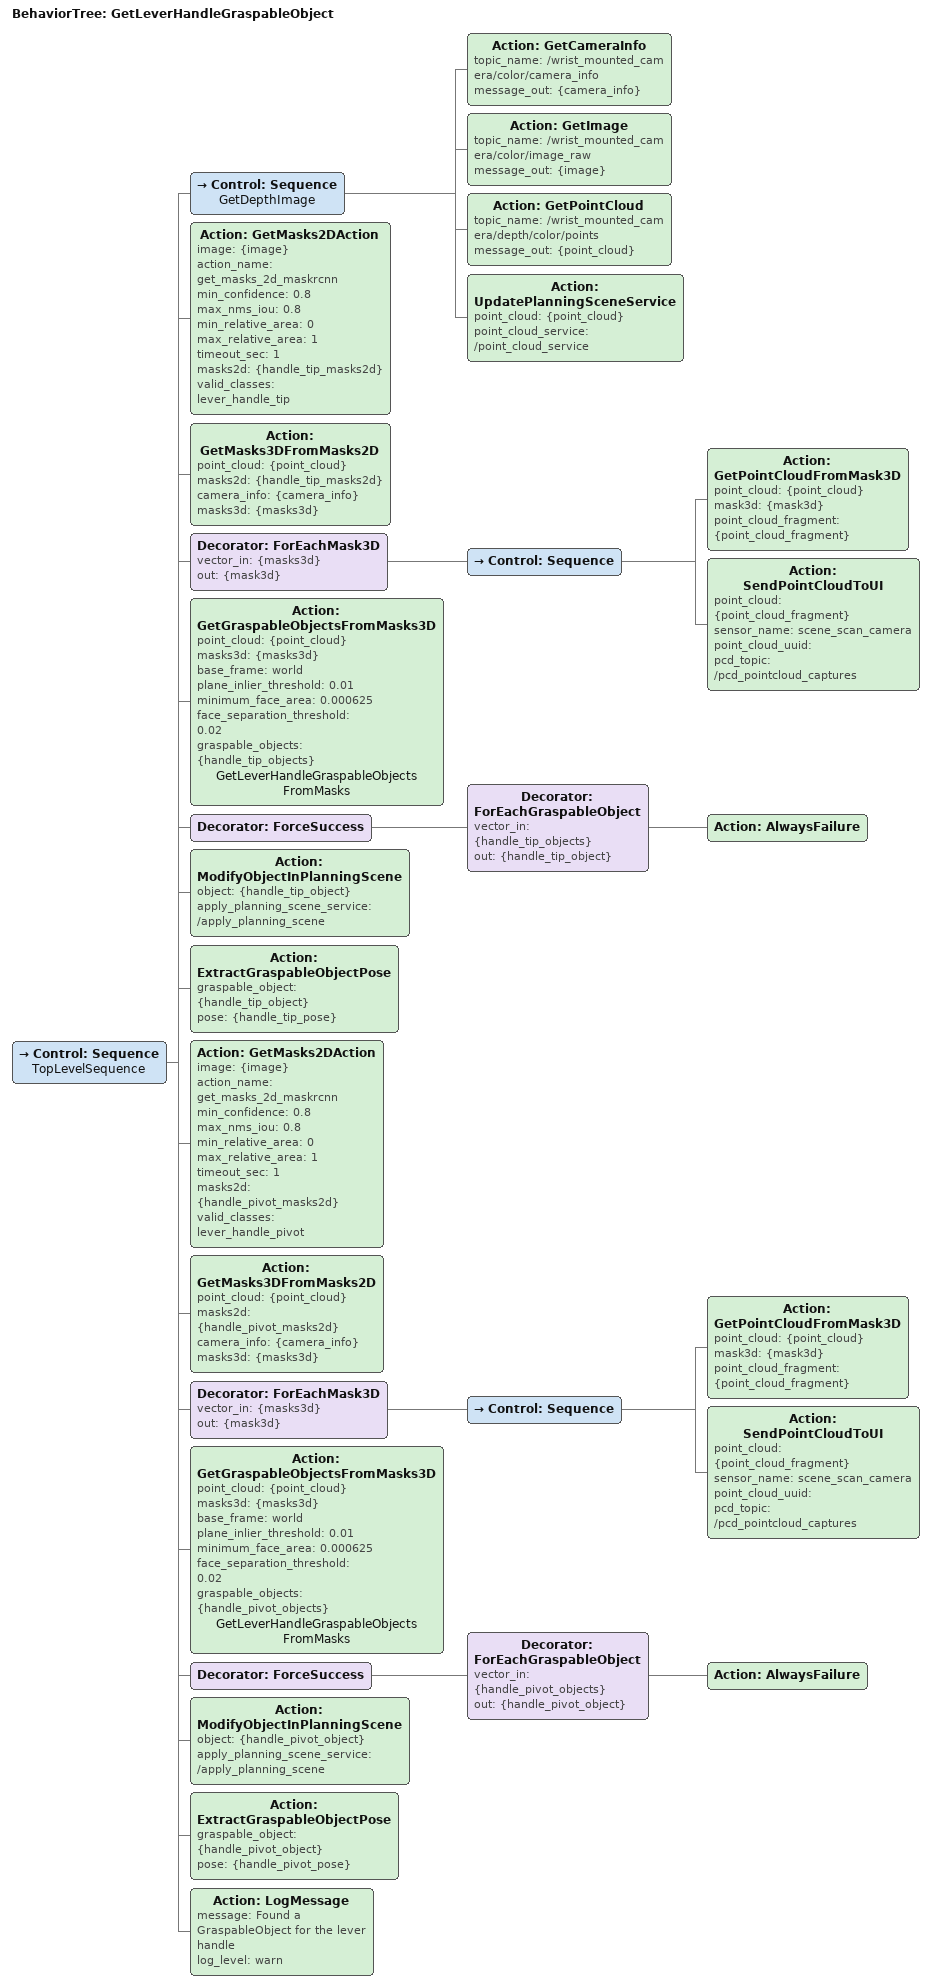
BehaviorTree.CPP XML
<?xml version="1.0" encoding="UTF-8"?>
<root BTCPP_format="4" main_tree_to_execute="GetLeverHandleGraspableObject">
  <!-- TODO: need to be directly in front of handle for this behavior to work until (https://github.com/PickNikRobotics/moveit_studio/issues/5968) is fixed or mesh completion behaviors are completed. -->
  <BehaviorTree ID="GetLeverHandleGraspableObject">
    <Control ID="Sequence" name="TopLevelSequence">
      <Control ID="Sequence" name="GetDepthImage">
        <Action ID="GetCameraInfo" topic_name="/wrist_mounted_camera/color/camera_info" message_out="{camera_info}"/>
        <Action ID="GetImage" topic_name="/wrist_mounted_camera/color/image_raw" message_out="{image}"/>
        <Action ID="GetPointCloud" topic_name="/wrist_mounted_camera/depth/color/points" message_out="{point_cloud}"/>
        <Action ID="UpdatePlanningSceneService" point_cloud="{point_cloud}" point_cloud_service="/point_cloud_service"/>
      </Control>
      <Action ID="GetMasks2DAction" image="{image}" action_name="get_masks_2d_maskrcnn" min_confidence="0.8" max_nms_iou="0.8" min_relative_area="0" max_relative_area="1" timeout_sec="1" masks2d="{handle_tip_masks2d}" valid_classes="lever_handle_tip"/>
      <Action ID="GetMasks3DFromMasks2D" point_cloud="{point_cloud}" masks2d="{handle_tip_masks2d}" camera_info="{camera_info}" masks3d="{masks3d}"/>
      <Decorator ID="ForEachMask3D" vector_in="{masks3d}" out="{mask3d}">
        <Control ID="Sequence">
          <Action ID="GetPointCloudFromMask3D" point_cloud="{point_cloud}" mask3d="{mask3d}" point_cloud_fragment="{point_cloud_fragment}"/>
          <Action ID="SendPointCloudToUI" point_cloud="{point_cloud_fragment}" sensor_name="scene_scan_camera" point_cloud_uuid="" pcd_topic="/pcd_pointcloud_captures"/>
        </Control>
      </Decorator>
      <Action ID="GetGraspableObjectsFromMasks3D" point_cloud="{point_cloud}" masks3d="{masks3d}" base_frame="world" plane_inlier_threshold="0.01" minimum_face_area="0.000625" face_separation_threshold="0.02" graspable_objects="{handle_tip_objects}" name="GetLeverHandleGraspableObjectsFromMasks"/>
      <Decorator ID="ForceSuccess">
        <Decorator ID="ForEachGraspableObject" vector_in="{handle_tip_objects}" out="{handle_tip_object}">
          <Action ID="AlwaysFailure"/>
        </Decorator>
      </Decorator>
      <Action ID="ModifyObjectInPlanningScene" object="{handle_tip_object}" apply_planning_scene_service="/apply_planning_scene"/>
      <Action ID="ExtractGraspableObjectPose" graspable_object="{handle_tip_object}" pose="{handle_tip_pose}"/>
      <Action ID="GetMasks2DAction" image="{image}" action_name="get_masks_2d_maskrcnn" min_confidence="0.8" max_nms_iou="0.8" min_relative_area="0" max_relative_area="1" timeout_sec="1" masks2d="{handle_pivot_masks2d}" valid_classes="lever_handle_pivot"/>
      <Action ID="GetMasks3DFromMasks2D" point_cloud="{point_cloud}" masks2d="{handle_pivot_masks2d}" camera_info="{camera_info}" masks3d="{masks3d}"/>
      <Decorator ID="ForEachMask3D" vector_in="{masks3d}" out="{mask3d}">
        <Control ID="Sequence">
          <Action ID="GetPointCloudFromMask3D" point_cloud="{point_cloud}" mask3d="{mask3d}" point_cloud_fragment="{point_cloud_fragment}"/>
          <Action ID="SendPointCloudToUI" point_cloud="{point_cloud_fragment}" sensor_name="scene_scan_camera" point_cloud_uuid="" pcd_topic="/pcd_pointcloud_captures"/>
        </Control>
      </Decorator>
      <Action ID="GetGraspableObjectsFromMasks3D" point_cloud="{point_cloud}" masks3d="{masks3d}" base_frame="world" plane_inlier_threshold="0.01" minimum_face_area="0.000625" face_separation_threshold="0.02" graspable_objects="{handle_pivot_objects}" name="GetLeverHandleGraspableObjectsFromMasks"/>
      <Decorator ID="ForceSuccess">
        <Decorator ID="ForEachGraspableObject" vector_in="{handle_pivot_objects}" out="{handle_pivot_object}">
          <Action ID="AlwaysFailure"/>
        </Decorator>
      </Decorator>
      <Action ID="ModifyObjectInPlanningScene" object="{handle_pivot_object}" apply_planning_scene_service="/apply_planning_scene"/>
      <Action ID="ExtractGraspableObjectPose" graspable_object="{handle_pivot_object}" pose="{handle_pivot_pose}"/>
      <Action ID="LogMessage" message="Found a GraspableObject for the lever handle" log_level="warn"/>
    </Control>
  </BehaviorTree>
</root>
